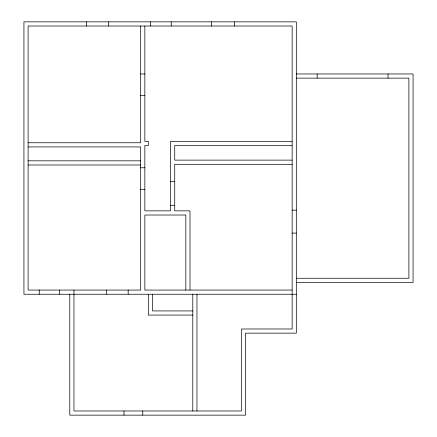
<?xml version="1.0" encoding="UTF-8"?>
<svg xmlns="http://www.w3.org/2000/svg" width="437" height="437" viewBox="0 0 437 437"><rect width="100%" height="100%" fill="white"/><g stroke="black" fill="none" stroke-linecap="round" stroke-linejoin="round"><path stroke-width="0.66" d="M140.676 73.968L144.844 73.968M296.324 73.968L413.063 73.968L413.063 282.428L296.324 282.428M296.324 78.136L408.895 78.136L408.895 278.26L296.324 278.26M140.676 95.506L144.844 95.506M292.156 141.37L170.556 141.37L170.556 210.858L144.844 210.858L144.844 145.537L148.318 145.537L148.318 141.37L144.844 141.37L144.844 26.018M28.105 142.757L140.676 142.757L140.676 26.018M292.156 145.537L174.724 145.537L174.724 160.128L292.156 160.128M28.105 146.93L140.676 146.93L140.676 290.07L28.105 290.07L28.105 26.018L292.156 26.018L292.156 328.985L241.432 328.985L241.432 410.982L73.968 410.982L73.968 290.07M28.105 160.827L140.676 160.827M292.156 164.301L174.724 164.301L174.724 210.858L190.008 210.858L190.008 290.07M28.105 164.995L140.676 164.995M140.676 167.775L144.844 167.775M170.556 181.672L174.724 181.672M140.676 189.314L144.844 189.314M170.556 205.297L174.724 205.297M292.156 210.159L296.324 210.159M292.156 233.09L296.324 233.09M292.156 290.07L144.844 290.07L144.844 215.026L185.84 215.026L185.84 290.07M296.324 294.243L23.937 294.243L23.937 21.85L296.324 21.85L296.324 333.152L245.599 333.152L245.599 415.15L69.794 415.15L69.794 294.243M192.788 310.92L152.486 310.92L152.486 294.243M192.788 315.088L148.318 315.088L148.318 294.243M388.051 73.968L388.051 78.136M317.175 73.968L317.175 78.136M234.483 21.85L234.483 26.018M211.552 21.85L211.552 26.018M196.961 294.243L196.961 410.982M192.788 294.243L192.788 410.982M171.249 21.85L171.249 26.018M150.404 21.85L150.404 26.018M142.757 410.982L142.757 415.15M128.167 290.07L128.167 294.243M123.999 410.982L123.999 415.15M108.709 21.85L108.709 26.018M106.623 290.07L106.623 294.243M86.471 21.85L86.471 26.018M59.372 290.07L59.372 294.243M39.221 290.07L39.221 294.243"/></g></svg>
